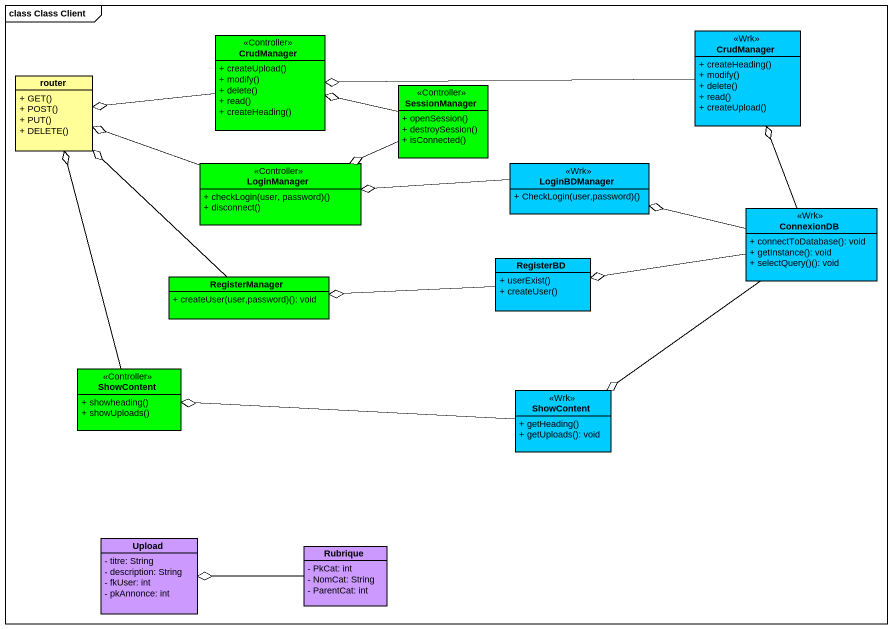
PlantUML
@startuml
mainframe class Class Client
hide circle
hide empty members
skinparam classAttributeIconSize 0
class CrudManager <<Controller>> #00FF00 {
  + createUpload()
  + modify()
  + delete()
  + read()
  + createHeading()
}
class "CrudManager" as CrudManager_2 <<Wrk>> #00CCFF {
  + createHeading()
  + modify()
  + delete()
  + read()
  + createUpload()
}
class router #FFFE99 {
  + GET()
  + POST()
  + PUT()
  + DELETE()
}
class SessionManager <<Controller>> #00FF00 {
  + openSession()
  + destroySession()
  + isConnected()
}
class LoginManager <<Controller>> #00FF00 {
  + checkLogin(user, password)()
  + disconnect()
}
class LoginBDManager <<Wrk>> #00CCFF {
  + CheckLogin(user,password)()
}
class ConnexionDB <<Wrk>> #00CCFF {
  + connectToDatabase(): void
  + getInstance(): void
  + selectQuery()(): void
}
class RegisterBD #00CCFF {
  + userExist()
  + createUser()
}
class RegisterManager #00FF00 {
  + createUser(user,password)(): void
}
class ShowContent <<Controller>> #00FF00 {
  + showheading()
  + showUploads()
}
class "ShowContent" as ShowContent_2 <<Wrk>> #00CCFF {
  + getHeading()
  + getUploads(): void
}
class Upload #CC99FF {
  - titre: String
  - description: String
  - fkUser: int
  - pkAnnonce: int
}
class Rubrique #CC99FF {
  - PkCat: int
  - NomCat: String
  - ParentCat: int
}
CrudManager -left-o router
CrudManager_2 -left-o CrudManager
SessionManager -left-o CrudManager
SessionManager -left-o LoginManager
LoginManager -left-o router
LoginBDManager -left-o LoginManager
ConnexionDB -up-o CrudManager_2
ConnexionDB -left-o LoginBDManager
ConnexionDB -left-o RegisterBD
ConnexionDB --o ShowContent_2
RegisterBD -left-o RegisterManager
RegisterManager -up-o router
ShowContent -up-o router
ShowContent_2 -left-o ShowContent
Rubrique -left-o Upload
@enduml
